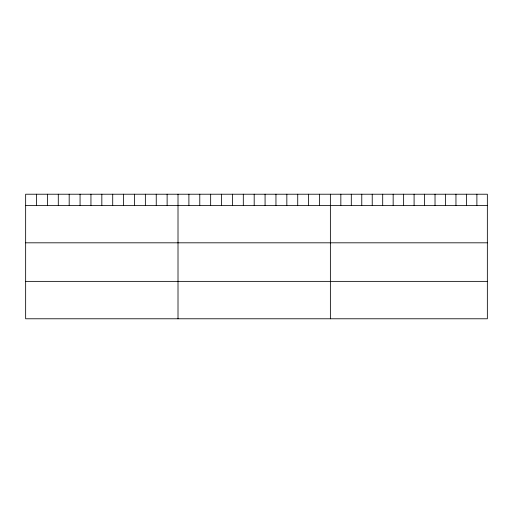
<?xml version="1.0" encoding="UTF-8"?>
<svg xmlns="http://www.w3.org/2000/svg" width="513" height="513" viewBox="0 0 513 513"><rect width="100%" height="100%" fill="white"/><g stroke="black" fill="none" stroke-linecap="round" stroke-linejoin="round"><path stroke-width="0.77" d="M487.35 205.399L487.35 318.778L25.65 318.778L25.65 194.222L487.35 194.222L487.35 205.399L25.65 205.399M25.65 242.816L487.35 242.816M25.65 281.368L487.35 281.368M476.885 194.222L476.885 205.399M466.42 194.222L466.42 205.399M455.954 194.222L455.954 205.399M445.489 194.222L445.489 205.399M435.024 194.222L435.024 205.399M424.559 194.222L424.559 205.399M414.094 194.222L414.094 205.399M403.628 194.222L403.628 205.399M393.163 194.222L393.163 205.399M382.698 194.222L382.698 205.399M372.233 194.222L372.233 205.399M361.768 194.222L361.768 205.399M351.302 194.222L351.302 205.399M340.837 194.222L340.837 205.399M330.372 194.222L330.372 318.778M319.49 194.222L319.49 205.399M308.608 194.222L308.608 205.399M297.726 194.222L297.726 205.399M286.838 194.222L286.838 205.399M275.956 194.222L275.956 205.399M265.074 194.222L265.074 205.399M254.191 194.222L254.191 205.399M243.309 194.222L243.309 205.399M232.427 194.222L232.427 205.399M221.545 194.222L221.545 205.399M210.657 194.222L210.657 205.399M199.775 194.222L199.775 205.399M188.893 194.222L188.893 205.399M178.011 194.222L178.011 318.778M167.129 194.222L167.129 205.399M156.247 194.222L156.247 205.399M145.365 194.222L145.365 205.399M134.477 194.222L134.477 205.399M123.595 194.222L123.595 205.399M112.713 194.222L112.713 205.399M101.831 194.222L101.831 205.399M90.948 194.222L90.948 205.399M80.066 194.222L80.066 205.399M69.184 194.222L69.184 205.399M58.296 194.222L58.296 205.399M47.414 194.222L47.414 205.399M36.532 194.222L36.532 205.399"/></g></svg>
